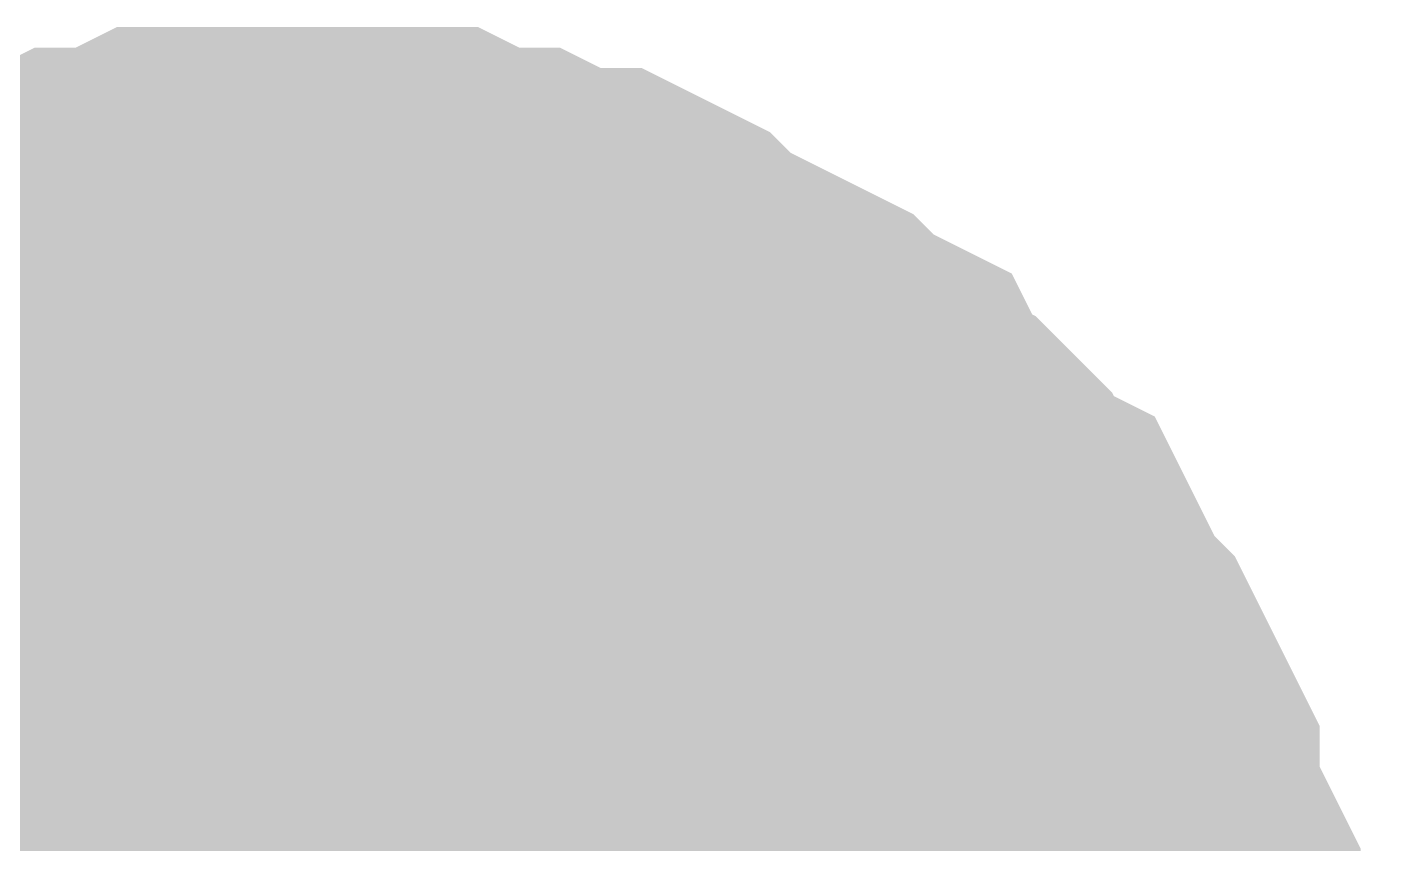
# Model space of a CAD drawing. Header units: inches. Extents: x 0 to 569, y 0 to 432.
# Drawn here: x 73.506 to 74.328, y 180.492 to 180.988 of the extents above; entities that cross this region are included whole.
import ezdxf

# ---------------------------------------------------------------- set-up
doc = ezdxf.new("R2010")
doc.units = ezdxf.units.IN
doc.layers.add('Sheet', color=255, linetype='Continuous')

msp = doc.modelspace()

# ---------------------------------------------------------------- linework, layer by layer
at = {"layer": 'Sheet'}
for points in [[(73.34746, 180.72695, 0.29972, 0.29972, 0), (73.35986, 180.73936, 0.29972, 0.29972, 0), (73.38467, 180.75176, 0.29972, 0.29972, 0), (73.40947, 180.76416, 0.29972, 0.29972, 0), (73.42188, 180.77656, 0.29972, 0.29972, 0), (73.44668, 180.78896, 0.29972, 0.29972, 0), (73.47148, 180.80137, 0.29972, 0.29972, 0), (73.49629, 180.81377, 0.29972, 0.29972, 0), (73.52109, 180.81377, 0.29972, 0.29972, 0), (73.5459, 180.82617, 0.29972, 0.29972, 0), (73.5707, 180.82617, 0.29972, 0.29972, 0), (73.59551, 180.83857, 0.29972, 0.29972, 0), (73.62031, 180.83857, 0.29972, 0.29972, 0), (73.64512, 180.83857, 0.29972, 0.29972, 0), (73.66992, 180.83857, 0.29972, 0.29972, 0)], [(73.34746, 180.72695, 0.29972, 0.29972, 0), (73.35986, 180.73936, 0.29972, 0.29972, 0), (73.38467, 180.75176, 0.29972, 0.29972, 0), (73.40947, 180.76416, 0.29972, 0.29972, 0), (73.42188, 180.77656, 0.29972, 0.29972, 0), (73.44668, 180.78896, 0.29972, 0.29972, 0), (73.47148, 180.80137, 0.29972, 0.29972, 0), (73.49629, 180.81377, 0.29972, 0.29972, 0), (73.52109, 180.81377, 0.29972, 0.29972, 0), (73.5459, 180.82617, 0.29972, 0.29972, 0), (73.5707, 180.82617, 0.29972, 0.29972, 0), (73.59551, 180.83857, 0.29972, 0.29972, 0), (73.62031, 180.83857, 0.29972, 0.29972, 0), (73.64512, 180.83857, 0.29972, 0.29972, 0), (73.66992, 180.83857, 0.29972, 0.29972, 0)], [(73.34746, 180.72695, 0.29972, 0.29972, 0), (73.35986, 180.73936, 0.29972, 0.29972, 0), (73.38467, 180.75176, 0.29972, 0.29972, 0), (73.40947, 180.76416, 0.29972, 0.29972, 0), (73.42188, 180.77656, 0.29972, 0.29972, 0), (73.44668, 180.78896, 0.29972, 0.29972, 0), (73.47148, 180.80137, 0.29972, 0.29972, 0), (73.49629, 180.81377, 0.29972, 0.29972, 0), (73.52109, 180.81377, 0.29972, 0.29972, 0), (73.5459, 180.82617, 0.29972, 0.29972, 0), (73.5707, 180.82617, 0.29972, 0.29972, 0), (73.59551, 180.83857, 0.29972, 0.29972, 0), (73.62031, 180.83857, 0.29972, 0.29972, 0), (73.64512, 180.83857, 0.29972, 0.29972, 0), (73.66992, 180.83857, 0.29972, 0.29972, 0)], [(73.34746, 180.72695, 0.29972, 0.29972, 0), (73.35986, 180.73936, 0.29972, 0.29972, 0), (73.38467, 180.75176, 0.29972, 0.29972, 0), (73.40947, 180.76416, 0.29972, 0.29972, 0), (73.42188, 180.77656, 0.29972, 0.29972, 0), (73.44668, 180.78896, 0.29972, 0.29972, 0), (73.47148, 180.80137, 0.29972, 0.29972, 0), (73.49629, 180.81377, 0.29972, 0.29972, 0), (73.52109, 180.81377, 0.29972, 0.29972, 0), (73.5459, 180.82617, 0.29972, 0.29972, 0), (73.5707, 180.82617, 0.29972, 0.29972, 0), (73.59551, 180.83857, 0.29972, 0.29972, 0), (73.62031, 180.83857, 0.29972, 0.29972, 0), (73.64512, 180.83857, 0.29972, 0.29972, 0), (73.66992, 180.83857, 0.29972, 0.29972, 0)], [(73.34746, 180.72695, 0.29972, 0.29972, 0), (73.35986, 180.73936, 0.29972, 0.29972, 0), (73.38467, 180.75176, 0.29972, 0.29972, 0), (73.40947, 180.76416, 0.29972, 0.29972, 0), (73.42188, 180.77656, 0.29972, 0.29972, 0), (73.44668, 180.78896, 0.29972, 0.29972, 0), (73.47148, 180.80137, 0.29972, 0.29972, 0), (73.49629, 180.81377, 0.29972, 0.29972, 0), (73.52109, 180.81377, 0.29972, 0.29972, 0), (73.5459, 180.82617, 0.29972, 0.29972, 0), (73.5707, 180.82617, 0.29972, 0.29972, 0), (73.59551, 180.83857, 0.29972, 0.29972, 0), (73.62031, 180.83857, 0.29972, 0.29972, 0), (73.64512, 180.83857, 0.29972, 0.29972, 0), (73.66992, 180.83857, 0.29972, 0.29972, 0)], [(73.34746, 180.72695, 0.29972, 0.29972, 0), (73.35986, 180.73936, 0.29972, 0.29972, 0), (73.38467, 180.75176, 0.29972, 0.29972, 0), (73.40947, 180.76416, 0.29972, 0.29972, 0), (73.42188, 180.77656, 0.29972, 0.29972, 0), (73.44668, 180.78896, 0.29972, 0.29972, 0), (73.47148, 180.80137, 0.29972, 0.29972, 0), (73.49629, 180.81377, 0.29972, 0.29972, 0), (73.52109, 180.81377, 0.29972, 0.29972, 0), (73.5459, 180.82617, 0.29972, 0.29972, 0), (73.5707, 180.82617, 0.29972, 0.29972, 0), (73.59551, 180.83857, 0.29972, 0.29972, 0), (73.62031, 180.83857, 0.29972, 0.29972, 0), (73.64512, 180.83857, 0.29972, 0.29972, 0), (73.66992, 180.83857, 0.29972, 0.29972, 0)], [(73.34746, 180.72695, 0.29972, 0.29972, 0), (73.35986, 180.73936, 0.29972, 0.29972, 0), (73.38467, 180.75176, 0.29972, 0.29972, 0), (73.40947, 180.76416, 0.29972, 0.29972, 0), (73.42188, 180.77656, 0.29972, 0.29972, 0), (73.44668, 180.78896, 0.29972, 0.29972, 0), (73.47148, 180.80137, 0.29972, 0.29972, 0), (73.49629, 180.81377, 0.29972, 0.29972, 0), (73.52109, 180.81377, 0.29972, 0.29972, 0), (73.5459, 180.82617, 0.29972, 0.29972, 0), (73.5707, 180.82617, 0.29972, 0.29972, 0), (73.59551, 180.83857, 0.29972, 0.29972, 0), (73.62031, 180.83857, 0.29972, 0.29972, 0), (73.64512, 180.83857, 0.29972, 0.29972, 0), (73.66992, 180.83857, 0.29972, 0.29972, 0)], [(73.34746, 180.72695, 0.29972, 0.29972, 0), (73.35986, 180.73936, 0.29972, 0.29972, 0), (73.38467, 180.75176, 0.29972, 0.29972, 0), (73.40947, 180.76416, 0.29972, 0.29972, 0), (73.42188, 180.77656, 0.29972, 0.29972, 0), (73.44668, 180.78896, 0.29972, 0.29972, 0), (73.47148, 180.80137, 0.29972, 0.29972, 0), (73.49629, 180.81377, 0.29972, 0.29972, 0), (73.52109, 180.81377, 0.29972, 0.29972, 0), (73.5459, 180.82617, 0.29972, 0.29972, 0), (73.5707, 180.82617, 0.29972, 0.29972, 0), (73.59551, 180.83857, 0.29972, 0.29972, 0), (73.62031, 180.83857, 0.29972, 0.29972, 0), (73.64512, 180.83857, 0.29972, 0.29972, 0), (73.66992, 180.83857, 0.29972, 0.29972, 0)], [(73.66992, 180.83857, 0.29972, 0.29972, 0), (73.66992, 180.83857, 0.29972, 0.29972, 0)], [(73.66992, 180.83857, 0.29972, 0.29972, 0), (73.69473, 180.83857, 0.29972, 0.29972, 0), (73.71953, 180.83857, 0.29972, 0.29972, 0), (73.74434, 180.83857, 0.29972, 0.29972, 0), (73.76914, 180.82617, 0.29972, 0.29972, 0), (73.79395, 180.82617, 0.29972, 0.29972, 0), (73.81875, 180.81377, 0.29972, 0.29972, 0), (73.84355, 180.81377, 0.29972, 0.29972, 0), (73.86836, 180.80137, 0.29972, 0.29972, 0), (73.88076, 180.78896, 0.29972, 0.29972, 0), (73.90557, 180.77656, 0.29972, 0.29972, 0), (73.93037, 180.76416, 0.29972, 0.29972, 0), (73.95518, 180.75176, 0.29972, 0.29972, 0), (73.96758, 180.73936, 0.29972, 0.29972, 0), (73.99238, 180.72695, 0.29972, 0.29972, 0), (74.00479, 180.70215, 0.29972, 0.29972, 0), (74.02959, 180.68975, 0.29972, 0.29972, 0), (74.04199, 180.67734, 0.29972, 0.29972, 0), (74.05439, 180.65254, 0.29972, 0.29972, 0), (74.0792, 180.64014, 0.29972, 0.29972, 0), (74.0916, 180.61533, 0.29972, 0.29972, 0), (74.104, 180.59053, 0.29972, 0.29972, 0), (74.11641, 180.57812, 0.29972, 0.29972, 0), (74.12881, 180.55332, 0.29972, 0.29972, 0), (74.14121, 180.52852, 0.29972, 0.29972, 0), (74.14121, 180.50371, 0.29972, 0.29972, 0), (74.15361, 180.47891, 0.29972, 0.29972, 0), (74.16602, 180.4541, 0.29972, 0.29972, 0), (74.16602, 180.4293, 0.29972, 0.29972, 0), (74.17842, 180.40449, 0.29972, 0.29972, 0), (74.17842, 180.37969, 0.29972, 0.29972, 0), (74.17842, 180.35488, 0.29972, 0.29972, 0), (74.17842, 180.33008, 0.29972, 0.29972, 0)], [(73.66992, 180.83857, 0.29972, 0.29972, 0), (73.66992, 180.83857, 0.29972, 0.29972, 0)], [(73.66992, 180.83857, 0.29972, 0.29972, 0), (73.69473, 180.83857, 0.29972, 0.29972, 0), (73.71953, 180.83857, 0.29972, 0.29972, 0), (73.74434, 180.83857, 0.29972, 0.29972, 0), (73.76914, 180.82617, 0.29972, 0.29972, 0), (73.79395, 180.82617, 0.29972, 0.29972, 0), (73.81875, 180.81377, 0.29972, 0.29972, 0), (73.84355, 180.81377, 0.29972, 0.29972, 0), (73.86836, 180.80137, 0.29972, 0.29972, 0), (73.88076, 180.78896, 0.29972, 0.29972, 0), (73.90557, 180.77656, 0.29972, 0.29972, 0), (73.93037, 180.76416, 0.29972, 0.29972, 0), (73.95518, 180.75176, 0.29972, 0.29972, 0), (73.96758, 180.73936, 0.29972, 0.29972, 0), (73.99238, 180.72695, 0.29972, 0.29972, 0), (74.00479, 180.70215, 0.29972, 0.29972, 0), (74.02959, 180.68975, 0.29972, 0.29972, 0), (74.04199, 180.67734, 0.29972, 0.29972, 0), (74.05439, 180.65254, 0.29972, 0.29972, 0), (74.0792, 180.64014, 0.29972, 0.29972, 0), (74.0916, 180.61533, 0.29972, 0.29972, 0), (74.104, 180.59053, 0.29972, 0.29972, 0), (74.11641, 180.57812, 0.29972, 0.29972, 0), (74.12881, 180.55332, 0.29972, 0.29972, 0), (74.14121, 180.52852, 0.29972, 0.29972, 0), (74.14121, 180.50371, 0.29972, 0.29972, 0), (74.15361, 180.47891, 0.29972, 0.29972, 0), (74.16602, 180.4541, 0.29972, 0.29972, 0), (74.16602, 180.4293, 0.29972, 0.29972, 0), (74.17842, 180.40449, 0.29972, 0.29972, 0), (74.17842, 180.37969, 0.29972, 0.29972, 0), (74.17842, 180.35488, 0.29972, 0.29972, 0), (74.17842, 180.33008, 0.29972, 0.29972, 0)], [(73.66992, 180.83857, 0.29972, 0.29972, 0), (73.66992, 180.83857, 0.29972, 0.29972, 0)], [(73.66992, 180.83857, 0.29972, 0.29972, 0), (73.69473, 180.83857, 0.29972, 0.29972, 0), (73.71953, 180.83857, 0.29972, 0.29972, 0), (73.74434, 180.83857, 0.29972, 0.29972, 0), (73.76914, 180.82617, 0.29972, 0.29972, 0), (73.79395, 180.82617, 0.29972, 0.29972, 0), (73.81875, 180.81377, 0.29972, 0.29972, 0), (73.84355, 180.81377, 0.29972, 0.29972, 0), (73.86836, 180.80137, 0.29972, 0.29972, 0), (73.88076, 180.78896, 0.29972, 0.29972, 0), (73.90557, 180.77656, 0.29972, 0.29972, 0), (73.93037, 180.76416, 0.29972, 0.29972, 0), (73.95518, 180.75176, 0.29972, 0.29972, 0), (73.96758, 180.73936, 0.29972, 0.29972, 0), (73.99238, 180.72695, 0.29972, 0.29972, 0), (74.00479, 180.70215, 0.29972, 0.29972, 0), (74.02959, 180.68975, 0.29972, 0.29972, 0), (74.04199, 180.67734, 0.29972, 0.29972, 0), (74.05439, 180.65254, 0.29972, 0.29972, 0), (74.0792, 180.64014, 0.29972, 0.29972, 0), (74.0916, 180.61533, 0.29972, 0.29972, 0), (74.104, 180.59053, 0.29972, 0.29972, 0), (74.11641, 180.57812, 0.29972, 0.29972, 0), (74.12881, 180.55332, 0.29972, 0.29972, 0), (74.14121, 180.52852, 0.29972, 0.29972, 0), (74.14121, 180.50371, 0.29972, 0.29972, 0), (74.15361, 180.47891, 0.29972, 0.29972, 0), (74.16602, 180.4541, 0.29972, 0.29972, 0), (74.16602, 180.4293, 0.29972, 0.29972, 0), (74.17842, 180.40449, 0.29972, 0.29972, 0), (74.17842, 180.37969, 0.29972, 0.29972, 0), (74.17842, 180.35488, 0.29972, 0.29972, 0), (74.17842, 180.33008, 0.29972, 0.29972, 0)], [(73.66992, 180.83857, 0.29972, 0.29972, 0), (73.66992, 180.83857, 0.29972, 0.29972, 0)], [(73.66992, 180.83857, 0.29972, 0.29972, 0), (73.69473, 180.83857, 0.29972, 0.29972, 0), (73.71953, 180.83857, 0.29972, 0.29972, 0), (73.74434, 180.83857, 0.29972, 0.29972, 0), (73.76914, 180.82617, 0.29972, 0.29972, 0), (73.79395, 180.82617, 0.29972, 0.29972, 0), (73.81875, 180.81377, 0.29972, 0.29972, 0), (73.84355, 180.81377, 0.29972, 0.29972, 0), (73.86836, 180.80137, 0.29972, 0.29972, 0), (73.88076, 180.78896, 0.29972, 0.29972, 0), (73.90557, 180.77656, 0.29972, 0.29972, 0), (73.93037, 180.76416, 0.29972, 0.29972, 0), (73.95518, 180.75176, 0.29972, 0.29972, 0), (73.96758, 180.73936, 0.29972, 0.29972, 0), (73.99238, 180.72695, 0.29972, 0.29972, 0), (74.00479, 180.70215, 0.29972, 0.29972, 0), (74.02959, 180.68975, 0.29972, 0.29972, 0), (74.04199, 180.67734, 0.29972, 0.29972, 0), (74.05439, 180.65254, 0.29972, 0.29972, 0), (74.0792, 180.64014, 0.29972, 0.29972, 0), (74.0916, 180.61533, 0.29972, 0.29972, 0), (74.104, 180.59053, 0.29972, 0.29972, 0), (74.11641, 180.57812, 0.29972, 0.29972, 0), (74.12881, 180.55332, 0.29972, 0.29972, 0), (74.14121, 180.52852, 0.29972, 0.29972, 0), (74.14121, 180.50371, 0.29972, 0.29972, 0), (74.15361, 180.47891, 0.29972, 0.29972, 0), (74.16602, 180.4541, 0.29972, 0.29972, 0), (74.16602, 180.4293, 0.29972, 0.29972, 0), (74.17842, 180.40449, 0.29972, 0.29972, 0), (74.17842, 180.37969, 0.29972, 0.29972, 0), (74.17842, 180.35488, 0.29972, 0.29972, 0), (74.17842, 180.33008, 0.29972, 0.29972, 0)], [(73.66992, 180.83857, 0.29972, 0.29972, 0), (73.66992, 180.83857, 0.29972, 0.29972, 0)], [(73.66992, 180.83857, 0.29972, 0.29972, 0), (73.69473, 180.83857, 0.29972, 0.29972, 0), (73.71953, 180.83857, 0.29972, 0.29972, 0), (73.74434, 180.83857, 0.29972, 0.29972, 0), (73.76914, 180.82617, 0.29972, 0.29972, 0), (73.79395, 180.82617, 0.29972, 0.29972, 0), (73.81875, 180.81377, 0.29972, 0.29972, 0), (73.84355, 180.81377, 0.29972, 0.29972, 0), (73.86836, 180.80137, 0.29972, 0.29972, 0), (73.88076, 180.78896, 0.29972, 0.29972, 0), (73.90557, 180.77656, 0.29972, 0.29972, 0), (73.93037, 180.76416, 0.29972, 0.29972, 0), (73.95518, 180.75176, 0.29972, 0.29972, 0), (73.96758, 180.73936, 0.29972, 0.29972, 0), (73.99238, 180.72695, 0.29972, 0.29972, 0), (74.00479, 180.70215, 0.29972, 0.29972, 0), (74.02959, 180.68975, 0.29972, 0.29972, 0), (74.04199, 180.67734, 0.29972, 0.29972, 0), (74.05439, 180.65254, 0.29972, 0.29972, 0), (74.0792, 180.64014, 0.29972, 0.29972, 0), (74.0916, 180.61533, 0.29972, 0.29972, 0), (74.104, 180.59053, 0.29972, 0.29972, 0), (74.11641, 180.57812, 0.29972, 0.29972, 0), (74.12881, 180.55332, 0.29972, 0.29972, 0), (74.14121, 180.52852, 0.29972, 0.29972, 0), (74.14121, 180.50371, 0.29972, 0.29972, 0), (74.15361, 180.47891, 0.29972, 0.29972, 0), (74.16602, 180.4541, 0.29972, 0.29972, 0), (74.16602, 180.4293, 0.29972, 0.29972, 0), (74.17842, 180.40449, 0.29972, 0.29972, 0), (74.17842, 180.37969, 0.29972, 0.29972, 0), (74.17842, 180.35488, 0.29972, 0.29972, 0), (74.17842, 180.33008, 0.29972, 0.29972, 0)], [(73.66992, 180.83857, 0.29972, 0.29972, 0), (73.66992, 180.83857, 0.29972, 0.29972, 0)], [(73.66992, 180.83857, 0.29972, 0.29972, 0), (73.69473, 180.83857, 0.29972, 0.29972, 0), (73.71953, 180.83857, 0.29972, 0.29972, 0), (73.74434, 180.83857, 0.29972, 0.29972, 0), (73.76914, 180.82617, 0.29972, 0.29972, 0), (73.79395, 180.82617, 0.29972, 0.29972, 0), (73.81875, 180.81377, 0.29972, 0.29972, 0), (73.84355, 180.81377, 0.29972, 0.29972, 0), (73.86836, 180.80137, 0.29972, 0.29972, 0), (73.88076, 180.78896, 0.29972, 0.29972, 0), (73.90557, 180.77656, 0.29972, 0.29972, 0), (73.93037, 180.76416, 0.29972, 0.29972, 0), (73.95518, 180.75176, 0.29972, 0.29972, 0), (73.96758, 180.73936, 0.29972, 0.29972, 0), (73.99238, 180.72695, 0.29972, 0.29972, 0), (74.00479, 180.70215, 0.29972, 0.29972, 0), (74.02959, 180.68975, 0.29972, 0.29972, 0), (74.04199, 180.67734, 0.29972, 0.29972, 0), (74.05439, 180.65254, 0.29972, 0.29972, 0), (74.0792, 180.64014, 0.29972, 0.29972, 0), (74.0916, 180.61533, 0.29972, 0.29972, 0), (74.104, 180.59053, 0.29972, 0.29972, 0), (74.11641, 180.57812, 0.29972, 0.29972, 0), (74.12881, 180.55332, 0.29972, 0.29972, 0), (74.14121, 180.52852, 0.29972, 0.29972, 0), (74.14121, 180.50371, 0.29972, 0.29972, 0), (74.15361, 180.47891, 0.29972, 0.29972, 0), (74.16602, 180.4541, 0.29972, 0.29972, 0), (74.16602, 180.4293, 0.29972, 0.29972, 0), (74.17842, 180.40449, 0.29972, 0.29972, 0), (74.17842, 180.37969, 0.29972, 0.29972, 0), (74.17842, 180.35488, 0.29972, 0.29972, 0), (74.17842, 180.33008, 0.29972, 0.29972, 0)], [(73.66992, 180.83857, 0.29972, 0.29972, 0), (73.66992, 180.83857, 0.29972, 0.29972, 0)], [(73.66992, 180.83857, 0.29972, 0.29972, 0), (73.69473, 180.83857, 0.29972, 0.29972, 0), (73.71953, 180.83857, 0.29972, 0.29972, 0), (73.74434, 180.83857, 0.29972, 0.29972, 0), (73.76914, 180.82617, 0.29972, 0.29972, 0), (73.79395, 180.82617, 0.29972, 0.29972, 0), (73.81875, 180.81377, 0.29972, 0.29972, 0), (73.84355, 180.81377, 0.29972, 0.29972, 0), (73.86836, 180.80137, 0.29972, 0.29972, 0), (73.88076, 180.78896, 0.29972, 0.29972, 0), (73.90557, 180.77656, 0.29972, 0.29972, 0), (73.93037, 180.76416, 0.29972, 0.29972, 0), (73.95518, 180.75176, 0.29972, 0.29972, 0), (73.96758, 180.73936, 0.29972, 0.29972, 0), (73.99238, 180.72695, 0.29972, 0.29972, 0), (74.00479, 180.70215, 0.29972, 0.29972, 0), (74.02959, 180.68975, 0.29972, 0.29972, 0), (74.04199, 180.67734, 0.29972, 0.29972, 0), (74.05439, 180.65254, 0.29972, 0.29972, 0), (74.0792, 180.64014, 0.29972, 0.29972, 0), (74.0916, 180.61533, 0.29972, 0.29972, 0), (74.104, 180.59053, 0.29972, 0.29972, 0), (74.11641, 180.57812, 0.29972, 0.29972, 0), (74.12881, 180.55332, 0.29972, 0.29972, 0), (74.14121, 180.52852, 0.29972, 0.29972, 0), (74.14121, 180.50371, 0.29972, 0.29972, 0), (74.15361, 180.47891, 0.29972, 0.29972, 0), (74.16602, 180.4541, 0.29972, 0.29972, 0), (74.16602, 180.4293, 0.29972, 0.29972, 0), (74.17842, 180.40449, 0.29972, 0.29972, 0), (74.17842, 180.37969, 0.29972, 0.29972, 0), (74.17842, 180.35488, 0.29972, 0.29972, 0), (74.17842, 180.33008, 0.29972, 0.29972, 0)], [(73.66992, 180.83857, 0.29972, 0.29972, 0), (73.66992, 180.83857, 0.29972, 0.29972, 0)], [(73.66992, 180.83857, 0.29972, 0.29972, 0), (73.69473, 180.83857, 0.29972, 0.29972, 0), (73.71953, 180.83857, 0.29972, 0.29972, 0), (73.74434, 180.83857, 0.29972, 0.29972, 0), (73.76914, 180.82617, 0.29972, 0.29972, 0), (73.79395, 180.82617, 0.29972, 0.29972, 0), (73.81875, 180.81377, 0.29972, 0.29972, 0), (73.84355, 180.81377, 0.29972, 0.29972, 0), (73.86836, 180.80137, 0.29972, 0.29972, 0), (73.88076, 180.78896, 0.29972, 0.29972, 0), (73.90557, 180.77656, 0.29972, 0.29972, 0), (73.93037, 180.76416, 0.29972, 0.29972, 0), (73.95518, 180.75176, 0.29972, 0.29972, 0), (73.96758, 180.73936, 0.29972, 0.29972, 0), (73.99238, 180.72695, 0.29972, 0.29972, 0), (74.00479, 180.70215, 0.29972, 0.29972, 0), (74.02959, 180.68975, 0.29972, 0.29972, 0), (74.04199, 180.67734, 0.29972, 0.29972, 0), (74.05439, 180.65254, 0.29972, 0.29972, 0), (74.0792, 180.64014, 0.29972, 0.29972, 0), (74.0916, 180.61533, 0.29972, 0.29972, 0), (74.104, 180.59053, 0.29972, 0.29972, 0), (74.11641, 180.57812, 0.29972, 0.29972, 0), (74.12881, 180.55332, 0.29972, 0.29972, 0), (74.14121, 180.52852, 0.29972, 0.29972, 0), (74.14121, 180.50371, 0.29972, 0.29972, 0), (74.15361, 180.47891, 0.29972, 0.29972, 0), (74.16602, 180.4541, 0.29972, 0.29972, 0), (74.16602, 180.4293, 0.29972, 0.29972, 0), (74.17842, 180.40449, 0.29972, 0.29972, 0), (74.17842, 180.37969, 0.29972, 0.29972, 0), (74.17842, 180.35488, 0.29972, 0.29972, 0), (74.17842, 180.33008, 0.29972, 0.29972, 0)], [(73.44668, 180.78896, 0.09906, 0.09906, 0), (73.47148, 180.80137, 0.09906, 0.09906, 0), (73.49629, 180.81377, 0.09906, 0.09906, 0), (73.52109, 180.81377, 0.09906, 0.09906, 0), (73.5459, 180.82617, 0.09906, 0.09906, 0), (73.5707, 180.82617, 0.09906, 0.09906, 0), (73.59551, 180.83857, 0.09906, 0.09906, 0), (73.62031, 180.83857, 0.09906, 0.09906, 0), (73.64512, 180.83857, 0.09906, 0.09906, 0), (73.66992, 180.83857, 0.09906, 0.09906, 0)], [(73.44668, 180.78896, 0.09906, 0.09906, 0), (73.47148, 180.80137, 0.09906, 0.09906, 0), (73.49629, 180.81377, 0.09906, 0.09906, 0), (73.52109, 180.81377, 0.09906, 0.09906, 0), (73.5459, 180.82617, 0.09906, 0.09906, 0), (73.5707, 180.82617, 0.09906, 0.09906, 0), (73.59551, 180.83857, 0.09906, 0.09906, 0), (73.62031, 180.83857, 0.09906, 0.09906, 0), (73.64512, 180.83857, 0.09906, 0.09906, 0), (73.66992, 180.83857, 0.09906, 0.09906, 0)], [(73.44668, 180.78896, 0.09906, 0.09906, 0), (73.47148, 180.80137, 0.09906, 0.09906, 0), (73.49629, 180.81377, 0.09906, 0.09906, 0), (73.52109, 180.81377, 0.09906, 0.09906, 0), (73.5459, 180.82617, 0.09906, 0.09906, 0), (73.5707, 180.82617, 0.09906, 0.09906, 0), (73.59551, 180.83857, 0.09906, 0.09906, 0), (73.62031, 180.83857, 0.09906, 0.09906, 0), (73.64512, 180.83857, 0.09906, 0.09906, 0), (73.66992, 180.83857, 0.09906, 0.09906, 0)], [(73.44668, 180.78896, 0.09906, 0.09906, 0), (73.47148, 180.80137, 0.09906, 0.09906, 0), (73.49629, 180.81377, 0.09906, 0.09906, 0), (73.52109, 180.81377, 0.09906, 0.09906, 0), (73.5459, 180.82617, 0.09906, 0.09906, 0), (73.5707, 180.82617, 0.09906, 0.09906, 0), (73.59551, 180.83857, 0.09906, 0.09906, 0), (73.62031, 180.83857, 0.09906, 0.09906, 0), (73.64512, 180.83857, 0.09906, 0.09906, 0), (73.66992, 180.83857, 0.09906, 0.09906, 0)], [(73.44668, 180.78896, 0.09906, 0.09906, 0), (73.47148, 180.80137, 0.09906, 0.09906, 0), (73.49629, 180.81377, 0.09906, 0.09906, 0), (73.52109, 180.81377, 0.09906, 0.09906, 0), (73.5459, 180.82617, 0.09906, 0.09906, 0), (73.5707, 180.82617, 0.09906, 0.09906, 0), (73.59551, 180.83857, 0.09906, 0.09906, 0), (73.62031, 180.83857, 0.09906, 0.09906, 0), (73.64512, 180.83857, 0.09906, 0.09906, 0), (73.66992, 180.83857, 0.09906, 0.09906, 0)], [(73.44668, 180.78896, 0.09906, 0.09906, 0), (73.47148, 180.80137, 0.09906, 0.09906, 0), (73.49629, 180.81377, 0.09906, 0.09906, 0), (73.52109, 180.81377, 0.09906, 0.09906, 0), (73.5459, 180.82617, 0.09906, 0.09906, 0), (73.5707, 180.82617, 0.09906, 0.09906, 0), (73.59551, 180.83857, 0.09906, 0.09906, 0), (73.62031, 180.83857, 0.09906, 0.09906, 0), (73.64512, 180.83857, 0.09906, 0.09906, 0), (73.66992, 180.83857, 0.09906, 0.09906, 0)], [(73.44668, 180.78896, 0.09906, 0.09906, 0), (73.47148, 180.80137, 0.09906, 0.09906, 0), (73.49629, 180.81377, 0.09906, 0.09906, 0), (73.52109, 180.81377, 0.09906, 0.09906, 0), (73.5459, 180.82617, 0.09906, 0.09906, 0), (73.5707, 180.82617, 0.09906, 0.09906, 0), (73.59551, 180.83857, 0.09906, 0.09906, 0), (73.62031, 180.83857, 0.09906, 0.09906, 0), (73.64512, 180.83857, 0.09906, 0.09906, 0), (73.66992, 180.83857, 0.09906, 0.09906, 0)], [(73.44668, 180.78896, 0.09906, 0.09906, 0), (73.47148, 180.80137, 0.09906, 0.09906, 0), (73.49629, 180.81377, 0.09906, 0.09906, 0), (73.52109, 180.81377, 0.09906, 0.09906, 0), (73.5459, 180.82617, 0.09906, 0.09906, 0), (73.5707, 180.82617, 0.09906, 0.09906, 0), (73.59551, 180.83857, 0.09906, 0.09906, 0), (73.62031, 180.83857, 0.09906, 0.09906, 0), (73.64512, 180.83857, 0.09906, 0.09906, 0), (73.66992, 180.83857, 0.09906, 0.09906, 0)], [(73.66992, 180.83857, 0.09906, 0.09906, 0), (73.66992, 180.83857, 0.09906, 0.09906, 0)], [(73.66992, 180.83857, 0.09906, 0.09906, 0), (73.69473, 180.83857, 0.09906, 0.09906, 0), (73.71953, 180.83857, 0.09906, 0.09906, 0), (73.74434, 180.83857, 0.09906, 0.09906, 0), (73.76914, 180.82617, 0.09906, 0.09906, 0), (73.79395, 180.82617, 0.09906, 0.09906, 0), (73.81875, 180.81377, 0.09906, 0.09906, 0), (73.84355, 180.81377, 0.09906, 0.09906, 0), (73.86836, 180.80137, 0.09906, 0.09906, 0), (73.88076, 180.78896, 0.09906, 0.09906, 0), (73.90557, 180.77656, 0.09906, 0.09906, 0), (73.93037, 180.76416, 0.09906, 0.09906, 0), (73.95518, 180.75176, 0.09906, 0.09906, 0), (73.96758, 180.73936, 0.09906, 0.09906, 0), (73.99238, 180.72695, 0.09906, 0.09906, 0), (74.00479, 180.70215, 0.09906, 0.09906, 0), (74.02959, 180.68975, 0.09906, 0.09906, 0), (74.04199, 180.67734, 0.09906, 0.09906, 0), (74.05439, 180.65254, 0.09906, 0.09906, 0), (74.0792, 180.64014, 0.09906, 0.09906, 0), (74.0916, 180.61533, 0.09906, 0.09906, 0), (74.104, 180.59053, 0.09906, 0.09906, 0), (74.11641, 180.57812, 0.09906, 0.09906, 0), (74.12881, 180.55332, 0.09906, 0.09906, 0), (74.14121, 180.52852, 0.09906, 0.09906, 0), (74.14121, 180.50371, 0.09906, 0.09906, 0), (74.15361, 180.47891, 0.09906, 0.09906, 0), (74.16602, 180.4541, 0.09906, 0.09906, 0), (74.16602, 180.4293, 0.09906, 0.09906, 0)], [(73.66992, 180.83857, 0.09906, 0.09906, 0), (73.66992, 180.83857, 0.09906, 0.09906, 0)], [(73.66992, 180.83857, 0.09906, 0.09906, 0), (73.69473, 180.83857, 0.09906, 0.09906, 0), (73.71953, 180.83857, 0.09906, 0.09906, 0), (73.74434, 180.83857, 0.09906, 0.09906, 0), (73.76914, 180.82617, 0.09906, 0.09906, 0), (73.79395, 180.82617, 0.09906, 0.09906, 0), (73.81875, 180.81377, 0.09906, 0.09906, 0), (73.84355, 180.81377, 0.09906, 0.09906, 0), (73.86836, 180.80137, 0.09906, 0.09906, 0), (73.88076, 180.78896, 0.09906, 0.09906, 0), (73.90557, 180.77656, 0.09906, 0.09906, 0), (73.93037, 180.76416, 0.09906, 0.09906, 0), (73.95518, 180.75176, 0.09906, 0.09906, 0), (73.96758, 180.73936, 0.09906, 0.09906, 0), (73.99238, 180.72695, 0.09906, 0.09906, 0), (74.00479, 180.70215, 0.09906, 0.09906, 0), (74.02959, 180.68975, 0.09906, 0.09906, 0), (74.04199, 180.67734, 0.09906, 0.09906, 0), (74.05439, 180.65254, 0.09906, 0.09906, 0), (74.0792, 180.64014, 0.09906, 0.09906, 0), (74.0916, 180.61533, 0.09906, 0.09906, 0), (74.104, 180.59053, 0.09906, 0.09906, 0), (74.11641, 180.57812, 0.09906, 0.09906, 0), (74.12881, 180.55332, 0.09906, 0.09906, 0), (74.14121, 180.52852, 0.09906, 0.09906, 0), (74.14121, 180.50371, 0.09906, 0.09906, 0), (74.15361, 180.47891, 0.09906, 0.09906, 0), (74.16602, 180.4541, 0.09906, 0.09906, 0), (74.16602, 180.4293, 0.09906, 0.09906, 0)], [(73.66992, 180.83857, 0.09906, 0.09906, 0), (73.66992, 180.83857, 0.09906, 0.09906, 0)], [(73.66992, 180.83857, 0.09906, 0.09906, 0), (73.69473, 180.83857, 0.09906, 0.09906, 0), (73.71953, 180.83857, 0.09906, 0.09906, 0), (73.74434, 180.83857, 0.09906, 0.09906, 0), (73.76914, 180.82617, 0.09906, 0.09906, 0), (73.79395, 180.82617, 0.09906, 0.09906, 0), (73.81875, 180.81377, 0.09906, 0.09906, 0), (73.84355, 180.81377, 0.09906, 0.09906, 0), (73.86836, 180.80137, 0.09906, 0.09906, 0), (73.88076, 180.78896, 0.09906, 0.09906, 0), (73.90557, 180.77656, 0.09906, 0.09906, 0), (73.93037, 180.76416, 0.09906, 0.09906, 0), (73.95518, 180.75176, 0.09906, 0.09906, 0), (73.96758, 180.73936, 0.09906, 0.09906, 0), (73.99238, 180.72695, 0.09906, 0.09906, 0), (74.00479, 180.70215, 0.09906, 0.09906, 0), (74.02959, 180.68975, 0.09906, 0.09906, 0), (74.04199, 180.67734, 0.09906, 0.09906, 0), (74.05439, 180.65254, 0.09906, 0.09906, 0), (74.0792, 180.64014, 0.09906, 0.09906, 0), (74.0916, 180.61533, 0.09906, 0.09906, 0), (74.104, 180.59053, 0.09906, 0.09906, 0), (74.11641, 180.57812, 0.09906, 0.09906, 0), (74.12881, 180.55332, 0.09906, 0.09906, 0), (74.14121, 180.52852, 0.09906, 0.09906, 0), (74.14121, 180.50371, 0.09906, 0.09906, 0), (74.15361, 180.47891, 0.09906, 0.09906, 0), (74.16602, 180.4541, 0.09906, 0.09906, 0), (74.16602, 180.4293, 0.09906, 0.09906, 0)], [(73.66992, 180.83857, 0.09906, 0.09906, 0), (73.66992, 180.83857, 0.09906, 0.09906, 0)], [(73.66992, 180.83857, 0.09906, 0.09906, 0), (73.69473, 180.83857, 0.09906, 0.09906, 0), (73.71953, 180.83857, 0.09906, 0.09906, 0), (73.74434, 180.83857, 0.09906, 0.09906, 0), (73.76914, 180.82617, 0.09906, 0.09906, 0), (73.79395, 180.82617, 0.09906, 0.09906, 0), (73.81875, 180.81377, 0.09906, 0.09906, 0), (73.84355, 180.81377, 0.09906, 0.09906, 0), (73.86836, 180.80137, 0.09906, 0.09906, 0), (73.88076, 180.78896, 0.09906, 0.09906, 0), (73.90557, 180.77656, 0.09906, 0.09906, 0), (73.93037, 180.76416, 0.09906, 0.09906, 0), (73.95518, 180.75176, 0.09906, 0.09906, 0), (73.96758, 180.73936, 0.09906, 0.09906, 0), (73.99238, 180.72695, 0.09906, 0.09906, 0), (74.00479, 180.70215, 0.09906, 0.09906, 0), (74.02959, 180.68975, 0.09906, 0.09906, 0), (74.04199, 180.67734, 0.09906, 0.09906, 0), (74.05439, 180.65254, 0.09906, 0.09906, 0), (74.0792, 180.64014, 0.09906, 0.09906, 0), (74.0916, 180.61533, 0.09906, 0.09906, 0), (74.104, 180.59053, 0.09906, 0.09906, 0), (74.11641, 180.57812, 0.09906, 0.09906, 0), (74.12881, 180.55332, 0.09906, 0.09906, 0), (74.14121, 180.52852, 0.09906, 0.09906, 0), (74.14121, 180.50371, 0.09906, 0.09906, 0), (74.15361, 180.47891, 0.09906, 0.09906, 0), (74.16602, 180.4541, 0.09906, 0.09906, 0), (74.16602, 180.4293, 0.09906, 0.09906, 0)], [(73.66992, 180.83857, 0.09906, 0.09906, 0), (73.66992, 180.83857, 0.09906, 0.09906, 0)], [(73.66992, 180.83857, 0.09906, 0.09906, 0), (73.69473, 180.83857, 0.09906, 0.09906, 0), (73.71953, 180.83857, 0.09906, 0.09906, 0), (73.74434, 180.83857, 0.09906, 0.09906, 0), (73.76914, 180.82617, 0.09906, 0.09906, 0), (73.79395, 180.82617, 0.09906, 0.09906, 0), (73.81875, 180.81377, 0.09906, 0.09906, 0), (73.84355, 180.81377, 0.09906, 0.09906, 0), (73.86836, 180.80137, 0.09906, 0.09906, 0), (73.88076, 180.78896, 0.09906, 0.09906, 0), (73.90557, 180.77656, 0.09906, 0.09906, 0), (73.93037, 180.76416, 0.09906, 0.09906, 0), (73.95518, 180.75176, 0.09906, 0.09906, 0), (73.96758, 180.73936, 0.09906, 0.09906, 0), (73.99238, 180.72695, 0.09906, 0.09906, 0), (74.00479, 180.70215, 0.09906, 0.09906, 0), (74.02959, 180.68975, 0.09906, 0.09906, 0), (74.04199, 180.67734, 0.09906, 0.09906, 0), (74.05439, 180.65254, 0.09906, 0.09906, 0), (74.0792, 180.64014, 0.09906, 0.09906, 0), (74.0916, 180.61533, 0.09906, 0.09906, 0), (74.104, 180.59053, 0.09906, 0.09906, 0), (74.11641, 180.57812, 0.09906, 0.09906, 0), (74.12881, 180.55332, 0.09906, 0.09906, 0), (74.14121, 180.52852, 0.09906, 0.09906, 0), (74.14121, 180.50371, 0.09906, 0.09906, 0), (74.15361, 180.47891, 0.09906, 0.09906, 0), (74.16602, 180.4541, 0.09906, 0.09906, 0), (74.16602, 180.4293, 0.09906, 0.09906, 0)], [(73.66992, 180.83857, 0.09906, 0.09906, 0), (73.66992, 180.83857, 0.09906, 0.09906, 0)], [(73.66992, 180.83857, 0.09906, 0.09906, 0), (73.69473, 180.83857, 0.09906, 0.09906, 0), (73.71953, 180.83857, 0.09906, 0.09906, 0), (73.74434, 180.83857, 0.09906, 0.09906, 0), (73.76914, 180.82617, 0.09906, 0.09906, 0), (73.79395, 180.82617, 0.09906, 0.09906, 0), (73.81875, 180.81377, 0.09906, 0.09906, 0), (73.84355, 180.81377, 0.09906, 0.09906, 0), (73.86836, 180.80137, 0.09906, 0.09906, 0), (73.88076, 180.78896, 0.09906, 0.09906, 0), (73.90557, 180.77656, 0.09906, 0.09906, 0), (73.93037, 180.76416, 0.09906, 0.09906, 0), (73.95518, 180.75176, 0.09906, 0.09906, 0), (73.96758, 180.73936, 0.09906, 0.09906, 0), (73.99238, 180.72695, 0.09906, 0.09906, 0), (74.00479, 180.70215, 0.09906, 0.09906, 0), (74.02959, 180.68975, 0.09906, 0.09906, 0), (74.04199, 180.67734, 0.09906, 0.09906, 0), (74.05439, 180.65254, 0.09906, 0.09906, 0), (74.0792, 180.64014, 0.09906, 0.09906, 0), (74.0916, 180.61533, 0.09906, 0.09906, 0), (74.104, 180.59053, 0.09906, 0.09906, 0), (74.11641, 180.57812, 0.09906, 0.09906, 0), (74.12881, 180.55332, 0.09906, 0.09906, 0), (74.14121, 180.52852, 0.09906, 0.09906, 0), (74.14121, 180.50371, 0.09906, 0.09906, 0), (74.15361, 180.47891, 0.09906, 0.09906, 0), (74.16602, 180.4541, 0.09906, 0.09906, 0), (74.16602, 180.4293, 0.09906, 0.09906, 0)], [(73.66992, 180.83857, 0.09906, 0.09906, 0), (73.66992, 180.83857, 0.09906, 0.09906, 0)], [(73.66992, 180.83857, 0.09906, 0.09906, 0), (73.69473, 180.83857, 0.09906, 0.09906, 0), (73.71953, 180.83857, 0.09906, 0.09906, 0), (73.74434, 180.83857, 0.09906, 0.09906, 0), (73.76914, 180.82617, 0.09906, 0.09906, 0), (73.79395, 180.82617, 0.09906, 0.09906, 0), (73.81875, 180.81377, 0.09906, 0.09906, 0), (73.84355, 180.81377, 0.09906, 0.09906, 0), (73.86836, 180.80137, 0.09906, 0.09906, 0), (73.88076, 180.78896, 0.09906, 0.09906, 0), (73.90557, 180.77656, 0.09906, 0.09906, 0), (73.93037, 180.76416, 0.09906, 0.09906, 0), (73.95518, 180.75176, 0.09906, 0.09906, 0), (73.96758, 180.73936, 0.09906, 0.09906, 0), (73.99238, 180.72695, 0.09906, 0.09906, 0), (74.00479, 180.70215, 0.09906, 0.09906, 0), (74.02959, 180.68975, 0.09906, 0.09906, 0), (74.04199, 180.67734, 0.09906, 0.09906, 0), (74.05439, 180.65254, 0.09906, 0.09906, 0), (74.0792, 180.64014, 0.09906, 0.09906, 0), (74.0916, 180.61533, 0.09906, 0.09906, 0), (74.104, 180.59053, 0.09906, 0.09906, 0), (74.11641, 180.57812, 0.09906, 0.09906, 0), (74.12881, 180.55332, 0.09906, 0.09906, 0), (74.14121, 180.52852, 0.09906, 0.09906, 0), (74.14121, 180.50371, 0.09906, 0.09906, 0), (74.15361, 180.47891, 0.09906, 0.09906, 0), (74.16602, 180.4541, 0.09906, 0.09906, 0), (74.16602, 180.4293, 0.09906, 0.09906, 0)], [(73.66992, 180.83857, 0.09906, 0.09906, 0), (73.66992, 180.83857, 0.09906, 0.09906, 0)], [(73.66992, 180.83857, 0.09906, 0.09906, 0), (73.69473, 180.83857, 0.09906, 0.09906, 0), (73.71953, 180.83857, 0.09906, 0.09906, 0), (73.74434, 180.83857, 0.09906, 0.09906, 0), (73.76914, 180.82617, 0.09906, 0.09906, 0), (73.79395, 180.82617, 0.09906, 0.09906, 0), (73.81875, 180.81377, 0.09906, 0.09906, 0), (73.84355, 180.81377, 0.09906, 0.09906, 0), (73.86836, 180.80137, 0.09906, 0.09906, 0), (73.88076, 180.78896, 0.09906, 0.09906, 0), (73.90557, 180.77656, 0.09906, 0.09906, 0), (73.93037, 180.76416, 0.09906, 0.09906, 0), (73.95518, 180.75176, 0.09906, 0.09906, 0), (73.96758, 180.73936, 0.09906, 0.09906, 0), (73.99238, 180.72695, 0.09906, 0.09906, 0), (74.00479, 180.70215, 0.09906, 0.09906, 0), (74.02959, 180.68975, 0.09906, 0.09906, 0), (74.04199, 180.67734, 0.09906, 0.09906, 0), (74.05439, 180.65254, 0.09906, 0.09906, 0), (74.0792, 180.64014, 0.09906, 0.09906, 0), (74.0916, 180.61533, 0.09906, 0.09906, 0), (74.104, 180.59053, 0.09906, 0.09906, 0), (74.11641, 180.57812, 0.09906, 0.09906, 0), (74.12881, 180.55332, 0.09906, 0.09906, 0), (74.14121, 180.52852, 0.09906, 0.09906, 0), (74.14121, 180.50371, 0.09906, 0.09906, 0), (74.15361, 180.47891, 0.09906, 0.09906, 0), (74.16602, 180.4541, 0.09906, 0.09906, 0), (74.16602, 180.4293, 0.09906, 0.09906, 0)]]:
    msp.add_lwpolyline(points, format="xyseb", dxfattribs=at)
msp.add_lwpolyline([(73.406, 180.34, 0.508, 0.508, 1), (73.914, 180.34, 0.508, 0.508, 1)], format="xyseb", close=True, dxfattribs=at)

doc.saveas('drawing.dxf')
